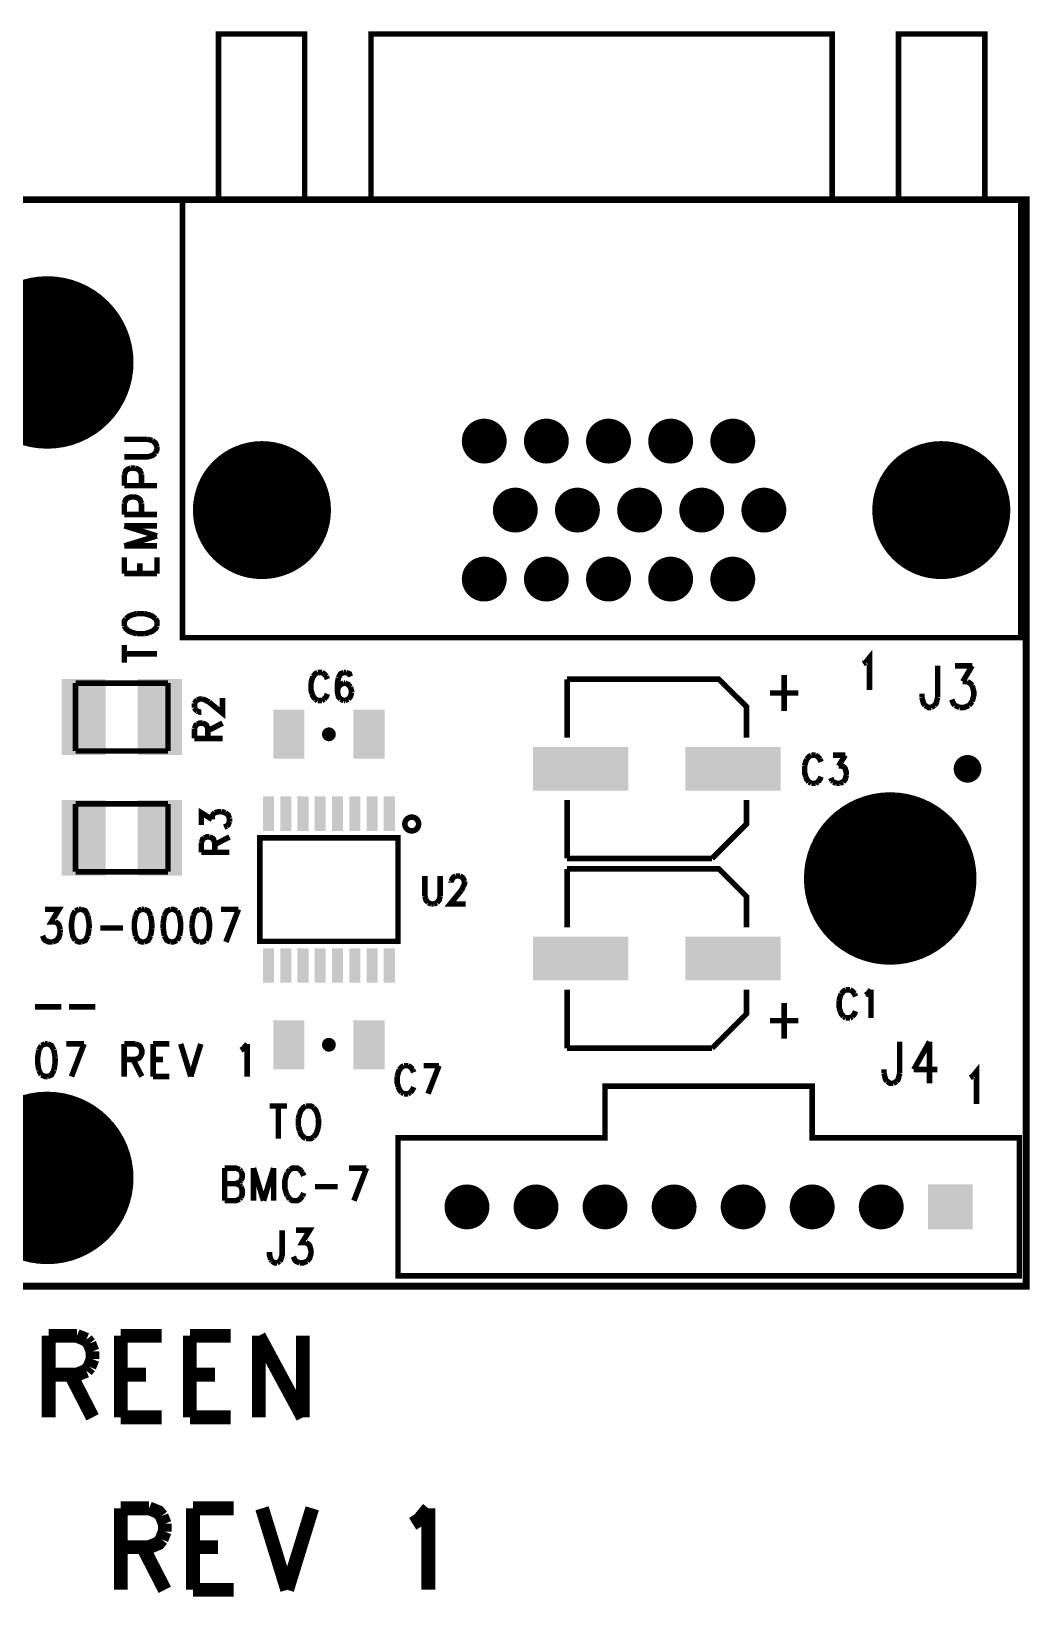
# Model space of a CAD drawing. Extents: x 8 to 10.84, y 7.55 to 9.82.
# Drawn here: x 9.394 to 10.84, y 7.55 to 9.819 of the extents above; entities that cross this region are included whole.
import ezdxf

# ---------------------------------------------------------------- set-up
doc = ezdxf.new("R2010")
doc.units = 0
doc.layers.get('0').update_dxf_attribs({"linetype": 'CONTINUOUS'})
doc.layers.add('ASSEMBLY_PHO', color=7, linetype='CONTINUOUS')

# ---------------------------------------------------------------- blocks, each defined once
blk = doc.blocks.new('ROUND_5')
at = {"const_width": 0.0325}
blk.add_lwpolyline([(-0.01625, 0, 1), (0.01625, 0, 1)], format="xyb", close=True, dxfattribs=at)
blk = doc.blocks.new('SQUARE_9')
blk.add_solid([(-0.0325, -0.0325), (-0.0325, 0.0325), (0.0325, -0.0325), (0.0325, 0.0325)])
blk = doc.blocks.new('ROUND_17')
at = {"const_width": 0.1}
blk.add_lwpolyline([(-0.05, 0, 1), (0.05, 0, 1)], format="xyb", close=True, dxfattribs=at)
blk = doc.blocks.new('ROUND_25')
at = {"const_width": 0.02}
blk.add_lwpolyline([(-0.01, 0, 1), (0.01, 0, 1)], format="xyb", close=True, dxfattribs=at)
blk = doc.blocks.new('RECTANGLE_65')
blk.add_solid([(-0.0225, -0.0355), (-0.0225, 0.0355), (0.0225, -0.0355), (0.0225, 0.0355)])
blk = doc.blocks.new('RECTANGLE_171')
blk.add_solid([(-0.032, -0.055), (-0.032, 0.055), (0.032, -0.055), (0.032, 0.055)])
blk = doc.blocks.new('ROUND_184')
at = {"const_width": 0.125}
blk.add_lwpolyline([(-0.0625, 0, 1), (0.0625, 0, 1)], format="xyb", close=True, dxfattribs=at)
blk = doc.blocks.new('RECTANGLE_199')
blk.add_solid([(-0.069, -0.0315), (-0.069, 0.0315), (0.069, -0.0315), (0.069, 0.0315)])
blk = doc.blocks.new('RECTANGLE_200')
blk.add_solid([(-0.008, -0.025), (-0.008, 0.025), (0.008, -0.025), (0.008, 0.025)])

msp = doc.modelspace()

# ---------------------------------------------------------------- linework, layer by layer
at = {"layer": 'ASSEMBLY_PHO'}
for points, const_width in [([(9.665, 9.575), (9.79, 9.575), (9.79, 9.815), (9.665, 9.815), (9.665, 9.575)], 0.008), ([(9.886, 9.575), (10.554, 9.575), (10.554, 9.815), (9.886, 9.815), (9.886, 9.575)], 0.008), ([(10.65, 9.575), (10.775, 9.575), (10.775, 9.815), (10.65, 9.815), (10.65, 9.575)], 0.008), ([(8, 8), (10.835, 8), (10.835, 9.575), (8, 9.575), (8, 8)], 0.01), ([(9.613, 8.94), (9.613, 9.575), (10.827, 9.575), (10.827, 8.94), (9.613, 8.94)], 0.008), ([(9.5625, 9.22763), (9.52875, 9.22763)], 0.008), ([(9.56925, 9.22581), (9.5625, 9.22763)], 0.008), ([(9.576, 9.21672), (9.57375, 9.22218), (9.56925, 9.22581)], 0.008), ([(9.57375, 9.20763), (9.576, 9.21309), (9.576, 9.21672)], 0.008), ([(9.52875, 9.20218), (9.5625, 9.20218), (9.56925, 9.204), (9.57375, 9.20763)], 0.008), ([(9.52875, 9.17672), (9.531, 9.18218), (9.53325, 9.184), (9.53775, 9.18581)], 0.008), ([(9.53775, 9.18581), (9.5445, 9.18581)], 0.008), ([(9.5445, 9.18581), (9.549, 9.184), (9.55125, 9.18218), (9.5535, 9.17672)], 0.008), ([(9.52875, 9.16036), (9.52875, 9.17672)], 0.008), ([(9.5535, 9.17672), (9.5535, 9.16036)], 0.008), ([(9.52875, 9.16036), (9.576, 9.16036)], 0.008), ([(9.52875, 9.1349), (9.531, 9.14036), (9.53325, 9.14218), (9.53775, 9.144), (9.5445, 9.144), (9.549, 9.14218), (9.55125, 9.14036), (9.5535, 9.1349)], 0.008), ([(9.52875, 9.11854), (9.52875, 9.1349)], 0.008), ([(9.52875, 9.11854), (9.576, 9.11854)], 0.008), ([(9.5535, 9.1349), (9.5535, 9.11854)], 0.008), ([(9.52875, 9.10218), (9.576, 9.08763)], 0.008), ([(9.52875, 9.10218), (9.576, 9.10218)], 0.008), ([(9.52875, 9.07309), (9.576, 9.08763)], 0.008), ([(9.52875, 9.07309), (9.576, 9.07309)], 0.008), ([(9.52875, 9.03309), (9.52875, 9.05672)], 0.008), ([(9.576, 9.03309), (9.576, 9.05672)], 0.008), ([(9.52875, 9.03309), (9.576, 9.03309)], 0.008), ([(9.55125, 9.03309), (9.55125, 9.04763)], 0.008), ([(9.531, 8.96763), (9.52875, 8.964), (9.52875, 8.95672)], 0.008), ([(9.54675, 8.9749), (9.54, 8.97309), (9.5355, 8.97127), (9.531, 8.96763)], 0.008), ([(9.558, 8.9749), (9.54675, 8.9749)], 0.008), ([(9.57375, 8.96763), (9.56925, 8.97127), (9.56475, 8.97309), (9.558, 8.9749)], 0.008), ([(9.576, 8.95672), (9.576, 8.964), (9.57375, 8.96763)], 0.008), ([(9.52875, 8.95672), (9.531, 8.95309), (9.5355, 8.94945), (9.54, 8.94763)], 0.008), ([(9.54, 8.94763), (9.54675, 8.94581)], 0.008), ([(9.54675, 8.94581), (9.558, 8.94581)], 0.008), ([(9.558, 8.94581), (9.56475, 8.94763)], 0.008), ([(9.56475, 8.94763), (9.56925, 8.94945), (9.57375, 8.95309), (9.576, 8.95672)], 0.008), ([(9.52875, 8.904), (9.52875, 8.92945)], 0.008), ([(9.52875, 8.91672), (9.576, 8.91672)], 0.008), ([(10.60263, 8.9045), (10.60809, 8.91125), (10.60809, 8.864)], 0.008), ([(10.599, 8.90225), (10.60263, 8.9045)], 0.008), ([(10.70672, 8.89937), (10.70672, 8.85337)], 0.008), ([(10.73172, 8.89937), (10.75672, 8.89937)], 0.008), ([(10.75672, 8.89937), (10.74309, 8.87637)], 0.008), ([(9.45807, 8.87421), (9.59192, 8.87421)], 0.008), ([(9.45807, 8.77578), (9.45807, 8.87421)], 0.008), ([(9.59192, 8.87421), (9.59192, 8.77578)], 0.008), ([(9.80218, 8.88387), (9.80059, 8.88), (9.799, 8.87418)], 0.008), ([(9.799, 8.87418), (9.799, 8.8645), (9.80059, 8.85868)], 0.008), ([(9.80854, 8.88968), (9.80536, 8.88775), (9.80218, 8.88387)], 0.008), ([(9.8149, 8.88968), (9.80854, 8.88968)], 0.008), ([(9.82127, 8.88387), (9.81809, 8.88775), (9.8149, 8.88968)], 0.008), ([(9.82286, 8.88), (9.82127, 8.88387)], 0.008), ([(9.83877, 8.88193), (9.83718, 8.87225), (9.83718, 8.86256), (9.83877, 8.85481), (9.84195, 8.85093)], 0.008), ([(9.83877, 8.86837), (9.83718, 8.86256)], 0.008), ([(9.84672, 8.88968), (9.84195, 8.88775), (9.83877, 8.88193)], 0.008), ([(9.84672, 8.87418), (9.84195, 8.87225), (9.83877, 8.86837)], 0.008), ([(9.8499, 8.88968), (9.84672, 8.88968)], 0.008), ([(9.84831, 8.87418), (9.84672, 8.87418)], 0.008), ([(9.85627, 8.86837), (9.85309, 8.87225), (9.84831, 8.87418)], 0.008), ([(9.85627, 8.88387), (9.85468, 8.88775), (9.8499, 8.88968)], 0.008), ([(9.85786, 8.86062), (9.85786, 8.86256), (9.85627, 8.86837)], 0.008), ([(10.17007, 8.795), (10.17007, 8.87992)], 0.008), ([(10.17007, 8.87992), (10.38992, 8.87992), (10.42992, 8.83992), (10.42992, 8.795)], 0.008), ([(10.48445, 8.88575), (10.48445, 8.834)], 0.008), ([(10.74309, 8.87637), (10.7499, 8.87637)], 0.008), ([(10.7499, 8.87637), (10.75445, 8.8735), (10.75672, 8.87062)], 0.008), ([(10.75672, 8.87062), (10.759, 8.862), (10.759, 8.85625), (10.75672, 8.84762)], 0.008), ([(9.63031, 8.8449), (9.63225, 8.84809), (9.63418, 8.84968)], 0.008), ([(9.63418, 8.84968), (9.63806, 8.85127), (9.64193, 8.85127)], 0.008), ([(9.64193, 8.85127), (9.64581, 8.84968), (9.65162, 8.8465)], 0.008), ([(9.65162, 8.8465), (9.671, 8.83059), (9.671, 8.85286)], 0.008), ([(9.80059, 8.85868), (9.80218, 8.85481), (9.80536, 8.85093)], 0.008), ([(9.80536, 8.85093), (9.80854, 8.849)], 0.008), ([(9.80854, 8.849), (9.8149, 8.849)], 0.008), ([(9.8149, 8.849), (9.81809, 8.85093)], 0.008), ([(9.81809, 8.85093), (9.82127, 8.85481), (9.82286, 8.85868)], 0.008), ([(9.84195, 8.85093), (9.84672, 8.849)], 0.008), ([(9.84672, 8.849), (9.84831, 8.849)], 0.008), ([(9.84831, 8.849), (9.85309, 8.85093)], 0.008), ([(9.85309, 8.85093), (9.85627, 8.85481), (9.85786, 8.86062)], 0.008), ([(10.464, 8.85987), (10.5049, 8.85987)], 0.008), ([(10.684, 8.85337), (10.684, 8.85912)], 0.008), ([(10.68854, 8.84187), (10.68627, 8.84475), (10.684, 8.85337)], 0.008), ([(10.70672, 8.85337), (10.70445, 8.84475), (10.70218, 8.84187)], 0.008), ([(10.73172, 8.84187), (10.72945, 8.84475), (10.72718, 8.8505)], 0.008), ([(10.75672, 8.84762), (10.75218, 8.84187)], 0.008), ([(9.63031, 8.83854), (9.63031, 8.8449)], 0.008), ([(9.63418, 8.83377), (9.63225, 8.83536), (9.63031, 8.83854)], 0.008), ([(9.64, 8.83218), (9.63806, 8.83218), (9.63418, 8.83377)], 0.008), ([(10.69763, 8.839), (10.69309, 8.839), (10.68854, 8.84187)], 0.008), ([(10.70218, 8.84187), (10.69763, 8.839)], 0.008), ([(10.73854, 8.839), (10.73172, 8.84187)], 0.008), ([(10.75218, 8.84187), (10.74536, 8.839), (10.73854, 8.839)], 0.008), ([(9.63031, 8.80831), (9.63225, 8.81309), (9.63418, 8.81468)], 0.008), ([(9.63031, 8.794), (9.63031, 8.80831)], 0.008), ([(9.63418, 8.81468), (9.63806, 8.81627), (9.64193, 8.81627)], 0.008), ([(9.64193, 8.81627), (9.64581, 8.81468), (9.64775, 8.81309), (9.64968, 8.80831)], 0.008), ([(9.64968, 8.80513), (9.671, 8.81627)], 0.008), ([(9.64968, 8.80831), (9.64968, 8.794)], 0.008), ([(9.63031, 8.794), (9.671, 8.794)], 0.008), ([(9.59192, 8.77578), (9.45807, 8.77578)], 0.008), ([(10.51718, 8.76387), (10.51559, 8.76), (10.514, 8.75418)], 0.008), ([(10.52354, 8.76968), (10.52036, 8.76775), (10.51718, 8.76387)], 0.008), ([(10.5299, 8.76968), (10.52354, 8.76968)], 0.008), ([(10.53627, 8.76387), (10.53309, 8.76775), (10.5299, 8.76968)], 0.008), ([(10.53786, 8.76), (10.53627, 8.76387)], 0.008), ([(10.55536, 8.76968), (10.57286, 8.76968)], 0.008), ([(10.57286, 8.76968), (10.56331, 8.75418)], 0.008), ([(10.514, 8.75418), (10.514, 8.7445), (10.51559, 8.73868)], 0.008), ([(10.51559, 8.73868), (10.51718, 8.73481), (10.52036, 8.73093)], 0.008), ([(10.53309, 8.73093), (10.53627, 8.73481), (10.53786, 8.73868)], 0.008), ([(10.55377, 8.73287), (10.55218, 8.73675)], 0.008), ([(10.55536, 8.73093), (10.55377, 8.73287)], 0.008), ([(10.56331, 8.75418), (10.56809, 8.75418)], 0.008), ([(10.56809, 8.75418), (10.57127, 8.75225), (10.57286, 8.75031), (10.57445, 8.7445), (10.57445, 8.74062)], 0.008), ([(10.57445, 8.74062), (10.57286, 8.73481), (10.56968, 8.73093)], 0.008), ([(10.52036, 8.73093), (10.52354, 8.729)], 0.008), ([(10.52354, 8.729), (10.5299, 8.729)], 0.008), ([(10.5299, 8.729), (10.53309, 8.73093)], 0.008), ([(10.56013, 8.729), (10.55536, 8.73093)], 0.008), ([(10.5649, 8.729), (10.56013, 8.729)], 0.008), ([(10.56968, 8.73093), (10.5649, 8.729)], 0.008), ([(9.45807, 8.69921), (9.59192, 8.69921)], 0.008), ([(9.45807, 8.60078), (9.45807, 8.69921)], 0.008), ([(9.59192, 8.69921), (9.59192, 8.60078)], 0.008), ([(9.64031, 8.66877), (9.64031, 8.68627), (9.65581, 8.67672)], 0.008), ([(9.65581, 8.67672), (9.65581, 8.6815), (9.65775, 8.68468), (9.65968, 8.68627)], 0.008), ([(9.65968, 8.68627), (9.6655, 8.68786), (9.66937, 8.68786)], 0.008), ([(9.66937, 8.68786), (9.67518, 8.68627)], 0.008), ([(9.67518, 8.68627), (9.67906, 8.68309), (9.681, 8.67831)], 0.008), ([(10.17007, 8.62007), (10.17007, 8.705)], 0.008), ([(10.42992, 8.705), (10.42992, 8.67), (10.38, 8.62007)], 0.008), ([(9.67712, 8.66718), (9.67325, 8.66559)], 0.008), ([(9.681, 8.67354), (9.67906, 8.66877), (9.67712, 8.66718)], 0.008), ([(9.681, 8.67831), (9.681, 8.67354)], 0.008), ([(9.64031, 8.64331), (9.64225, 8.64809), (9.64418, 8.64968)], 0.008), ([(9.64031, 8.629), (9.64031, 8.64331)], 0.008), ([(9.64418, 8.64968), (9.64806, 8.65127), (9.65193, 8.65127)], 0.008), ([(9.65193, 8.65127), (9.65581, 8.64968), (9.65775, 8.64809), (9.65968, 8.64331)], 0.008), ([(9.65968, 8.64013), (9.681, 8.65127)], 0.008), ([(9.65968, 8.64331), (9.65968, 8.629)], 0.008), ([(9.925, 8.65), (9.725, 8.65), (9.725, 8.5), (9.925, 8.5), (9.925, 8.65)], 0.008), ([(9.64031, 8.629), (9.681, 8.629)], 0.008), ([(10.38, 8.62007), (10.17007, 8.62007)], 0.008), ([(9.59192, 8.60078), (9.45807, 8.60078)], 0.008), ([(10.17007, 8.52), (10.17007, 8.60492)], 0.008), ([(10.17007, 8.60492), (10.38992, 8.60492), (10.42992, 8.56492), (10.42992, 8.52)], 0.008), ([(9.964, 8.59468), (9.964, 8.56562)], 0.008), ([(9.98627, 8.56562), (9.98627, 8.59468)], 0.008), ([(10.0165, 8.57337), (10.00059, 8.554), (10.02286, 8.554)], 0.008), ([(10.00218, 8.58693), (10.00377, 8.59081), (10.00536, 8.59275), (10.00854, 8.59468)], 0.008), ([(10.00218, 8.585), (10.00218, 8.58693)], 0.008), ([(10.00854, 8.59468), (10.0149, 8.59468)], 0.008), ([(10.0149, 8.59468), (10.01809, 8.59275), (10.01968, 8.59081), (10.02127, 8.58693)], 0.008), ([(10.01968, 8.57918), (10.0165, 8.57337)], 0.008), ([(10.02127, 8.58693), (10.02127, 8.58306), (10.01968, 8.57918)], 0.008), ([(9.964, 8.56562), (9.96559, 8.55981), (9.96877, 8.55593)], 0.008), ([(9.96877, 8.55593), (9.97354, 8.554)], 0.008), ([(9.97354, 8.554), (9.97672, 8.554)], 0.008), ([(9.97672, 8.554), (9.9815, 8.55593)], 0.008), ([(9.9815, 8.55593), (9.98468, 8.55981), (9.98627, 8.56562)], 0.008), ([(9.414, 8.54625), (9.434, 8.54625), (9.42309, 8.52825), (9.42854, 8.52825)], 0.008), ([(9.42854, 8.52825), (9.43218, 8.526), (9.434, 8.52375), (9.43581, 8.517)], 0.008), ([(9.45763, 8.544), (9.454, 8.53725), (9.45218, 8.526), (9.45218, 8.51925), (9.454, 8.508), (9.45763, 8.50125)], 0.008), ([(9.46309, 8.54625), (9.45763, 8.544)], 0.008), ([(9.46672, 8.54625), (9.46309, 8.54625)], 0.008), ([(9.47581, 8.53725), (9.47218, 8.544), (9.46672, 8.54625)], 0.008), ([(9.47763, 8.526), (9.47581, 8.53725)], 0.008), ([(9.5449, 8.53725), (9.54309, 8.526), (9.54309, 8.51925), (9.5449, 8.508)], 0.008), ([(9.54854, 8.544), (9.5449, 8.53725)], 0.008), ([(9.554, 8.54625), (9.54854, 8.544)], 0.008), ([(9.55763, 8.54625), (9.554, 8.54625)], 0.008), ([(9.56672, 8.53725), (9.56309, 8.544), (9.55763, 8.54625)], 0.008), ([(9.56854, 8.526), (9.56672, 8.53725)], 0.008), ([(9.58672, 8.53725), (9.5849, 8.526)], 0.008), ([(9.59581, 8.54625), (9.59036, 8.544), (9.58672, 8.53725)], 0.008), ([(9.6049, 8.544), (9.59945, 8.54625), (9.59581, 8.54625)], 0.008), ([(9.60854, 8.53725), (9.6049, 8.544)], 0.008), ([(9.60854, 8.508), (9.61036, 8.51925), (9.61036, 8.526), (9.60854, 8.53725)], 0.008), ([(9.62854, 8.53725), (9.62672, 8.526)], 0.008), ([(9.63763, 8.54625), (9.63218, 8.544), (9.62854, 8.53725)], 0.008), ([(9.64672, 8.544), (9.64127, 8.54625), (9.63763, 8.54625)], 0.008), ([(9.64672, 8.50125), (9.65036, 8.508), (9.65218, 8.51925), (9.65218, 8.526), (9.65036, 8.53725), (9.64672, 8.544)], 0.008), ([(9.66854, 8.54625), (9.694, 8.54625)], 0.008), ([(9.694, 8.54625), (9.67581, 8.499)], 0.008), ([(9.4249, 8.499), (9.41945, 8.499), (9.414, 8.50125), (9.41218, 8.5035), (9.41036, 8.508)], 0.008), ([(9.43581, 8.5125), (9.434, 8.50575), (9.43036, 8.50125), (9.4249, 8.499)], 0.008), ([(9.43581, 8.517), (9.43581, 8.5125)], 0.008), ([(9.46672, 8.499), (9.47218, 8.50125), (9.47581, 8.508)], 0.008), ([(9.47581, 8.508), (9.47763, 8.51925)], 0.008), ([(9.47763, 8.51925), (9.47763, 8.526)], 0.008), ([(9.494, 8.51925), (9.52672, 8.51925)], 0.008), ([(9.5449, 8.508), (9.54854, 8.50125)], 0.008), ([(9.55763, 8.499), (9.56309, 8.50125), (9.56672, 8.508)], 0.008), ([(9.56672, 8.508), (9.56854, 8.51925)], 0.008), ([(9.56854, 8.51925), (9.56854, 8.526)], 0.008), ([(9.5849, 8.526), (9.5849, 8.51925)], 0.008), ([(9.5849, 8.51925), (9.58672, 8.508)], 0.008), ([(9.58672, 8.508), (9.59036, 8.50125), (9.59581, 8.499)], 0.008), ([(9.6049, 8.50125), (9.60854, 8.508)], 0.008), ([(9.62672, 8.526), (9.62672, 8.51925)], 0.008), ([(9.62672, 8.51925), (9.62854, 8.508)], 0.008), ([(9.62854, 8.508), (9.63218, 8.50125), (9.63763, 8.499)], 0.008), ([(9.45763, 8.50125), (9.46309, 8.499), (9.46672, 8.499)], 0.008), ([(9.54854, 8.50125), (9.554, 8.499), (9.55763, 8.499)], 0.008), ([(9.59581, 8.499), (9.59945, 8.499), (9.6049, 8.50125)], 0.008), ([(9.63763, 8.499), (9.64127, 8.499), (9.64672, 8.50125)], 0.008), ([(10.17007, 8.34507), (10.17007, 8.43)], 0.008), ([(10.42992, 8.43), (10.42992, 8.395), (10.38, 8.34507)], 0.008), ([(10.56718, 8.42387), (10.56559, 8.42), (10.564, 8.41418)], 0.008), ([(10.564, 8.41418), (10.564, 8.4045), (10.56559, 8.39868)], 0.008), ([(10.57354, 8.42968), (10.57036, 8.42775), (10.56718, 8.42387)], 0.008), ([(10.5799, 8.42968), (10.57354, 8.42968)], 0.008), ([(10.58627, 8.42387), (10.58309, 8.42775), (10.5799, 8.42968)], 0.008), ([(10.58786, 8.42), (10.58627, 8.42387)], 0.008), ([(10.60218, 8.42193), (10.60536, 8.42387)], 0.008), ([(10.60536, 8.42387), (10.61013, 8.42968)], 0.008), ([(10.61013, 8.42968), (10.61013, 8.389)], 0.008), ([(9.39945, 8.405), (9.43763, 8.405)], 0.008), ([(9.44854, 8.405), (9.48672, 8.405)], 0.008), ([(10.48445, 8.41075), (10.48445, 8.359)], 0.008), ([(10.56559, 8.39868), (10.56718, 8.39481), (10.57036, 8.39093)], 0.008), ([(10.58309, 8.39093), (10.58627, 8.39481), (10.58786, 8.39868)], 0.008), ([(10.464, 8.38487), (10.5049, 8.38487)], 0.008), ([(10.57036, 8.39093), (10.57354, 8.389)], 0.008), ([(10.57354, 8.389), (10.5799, 8.389)], 0.008), ([(10.5799, 8.389), (10.58309, 8.39093)], 0.008), ([(9.40854, 8.349), (9.4049, 8.34225)], 0.008), ([(9.414, 8.35125), (9.40854, 8.349)], 0.008), ([(9.41763, 8.35125), (9.414, 8.35125)], 0.008), ([(9.42672, 8.34225), (9.42309, 8.349), (9.41763, 8.35125)], 0.008), ([(9.4449, 8.35125), (9.47036, 8.35125)], 0.008), ([(9.47036, 8.35125), (9.45218, 8.304)], 0.008), ([(9.52854, 8.35125), (9.52854, 8.304)], 0.008), ([(9.52854, 8.35125), (9.5449, 8.35125)], 0.008), ([(9.5449, 8.35125), (9.55036, 8.349), (9.55218, 8.34675), (9.554, 8.34225), (9.554, 8.33775), (9.55218, 8.33325), (9.55036, 8.331), (9.5449, 8.32875)], 0.008), ([(9.57036, 8.35125), (9.57036, 8.304)], 0.008), ([(9.57036, 8.35125), (9.594, 8.35125)], 0.008), ([(9.61036, 8.35125), (9.6249, 8.304)], 0.008), ([(9.63945, 8.35125), (9.6249, 8.304)], 0.008), ([(9.69763, 8.34225), (9.70127, 8.3445), (9.70672, 8.35125)], 0.008), ([(9.70672, 8.35125), (9.70672, 8.304)], 0.008), ([(10.65172, 8.35443), (10.65172, 8.30843)], 0.008), ([(10.6949, 8.35443), (10.67218, 8.31418)], 0.008), ([(10.6949, 8.35443), (10.6949, 8.29406)], 0.008), ([(9.4049, 8.34225), (9.40309, 8.331), (9.40309, 8.32425), (9.4049, 8.313)], 0.008), ([(9.42854, 8.331), (9.42672, 8.34225)], 0.008), ([(9.42672, 8.313), (9.42854, 8.32425)], 0.008), ([(9.42854, 8.32425), (9.42854, 8.331)], 0.008), ([(9.5449, 8.32875), (9.52854, 8.32875)], 0.008), ([(9.54127, 8.32875), (9.554, 8.304)], 0.008), ([(9.57036, 8.32875), (9.5849, 8.32875)], 0.008), ([(10.38, 8.34507), (10.17007, 8.34507)], 0.008), ([(9.4049, 8.313), (9.40854, 8.30625)], 0.008), ([(9.40854, 8.30625), (9.414, 8.304), (9.41763, 8.304)], 0.008), ([(9.41763, 8.304), (9.42309, 8.30625), (9.42672, 8.313)], 0.008), ([(9.57036, 8.304), (9.594, 8.304)], 0.008), ([(9.92718, 8.31387), (9.92559, 8.31), (9.924, 8.30418)], 0.008), ([(9.924, 8.30418), (9.924, 8.2945), (9.92559, 8.28868)], 0.008), ([(9.93354, 8.31968), (9.93036, 8.31775), (9.92718, 8.31387)], 0.008), ([(9.9399, 8.31968), (9.93354, 8.31968)], 0.008), ([(9.94627, 8.31387), (9.94309, 8.31775), (9.9399, 8.31968)], 0.008), ([(9.94786, 8.31), (9.94627, 8.31387)], 0.008), ([(9.96218, 8.31968), (9.98445, 8.31968)], 0.008), ([(9.98445, 8.31968), (9.96854, 8.279)], 0.008), ([(10.629, 8.30843), (10.629, 8.31418)], 0.008), ([(10.63354, 8.29693), (10.63127, 8.29981), (10.629, 8.30843)], 0.008), ([(10.65172, 8.30843), (10.64945, 8.29981), (10.64718, 8.29693)], 0.008), ([(10.67218, 8.31418), (10.70627, 8.31418)], 0.008), ([(10.754, 8.30225), (10.75763, 8.3045)], 0.008), ([(10.75763, 8.3045), (10.76309, 8.31125), (10.76309, 8.264)], 0.008), ([(9.925, 8.215), (10.225, 8.215), (10.225, 8.29), (10.525, 8.29), (10.525, 8.215), (10.825, 8.215), (10.825, 8.015), (9.925, 8.015), (9.925, 8.215)], 0.008), ([(9.92559, 8.28868), (9.92718, 8.28481), (9.93036, 8.28093)], 0.008), ([(9.93036, 8.28093), (9.93354, 8.279)], 0.008), ([(9.93354, 8.279), (9.9399, 8.279)], 0.008), ([(9.9399, 8.279), (9.94309, 8.28093)], 0.008), ([(9.94309, 8.28093), (9.94627, 8.28481), (9.94786, 8.28868)], 0.008), ([(10.64263, 8.29406), (10.63809, 8.29406), (10.63354, 8.29693)], 0.008), ([(10.64718, 8.29693), (10.64263, 8.29406)], 0.008), ([(9.739, 8.26125), (9.76445, 8.26125)], 0.008), ([(9.75172, 8.26125), (9.75172, 8.214)], 0.008), ([(9.79172, 8.26125), (9.78809, 8.259), (9.78445, 8.2545), (9.78263, 8.25)], 0.008), ([(9.80263, 8.259), (9.799, 8.26125), (9.79172, 8.26125)], 0.008), ([(9.8099, 8.24325), (9.80809, 8.25), (9.80627, 8.2545), (9.80263, 8.259)], 0.008), ([(9.78263, 8.25), (9.78081, 8.24325)], 0.008), ([(9.78081, 8.24325), (9.78081, 8.232)], 0.008), ([(9.8099, 8.232), (9.8099, 8.24325)], 0.008), ([(9.78081, 8.232), (9.78263, 8.22525)], 0.008), ([(9.78263, 8.22525), (9.78445, 8.22075), (9.78809, 8.21625), (9.79172, 8.214)], 0.008), ([(9.79172, 8.214), (9.799, 8.214), (9.80263, 8.21625)], 0.008), ([(9.80263, 8.21625), (9.80627, 8.22075), (9.80809, 8.22525), (9.8099, 8.232)], 0.008), ([(9.674, 8.17125), (9.674, 8.124)], 0.008), ([(9.674, 8.17125), (9.69036, 8.17125), (9.69581, 8.169)], 0.008), ([(9.69581, 8.169), (9.69763, 8.16675)], 0.008), ([(9.69763, 8.16675), (9.69945, 8.16225), (9.69945, 8.15775), (9.69763, 8.15325)], 0.008), ([(9.71581, 8.17125), (9.71581, 8.124)], 0.008), ([(9.71581, 8.17125), (9.73036, 8.124)], 0.008), ([(9.7449, 8.17125), (9.73036, 8.124)], 0.008), ([(9.7449, 8.17125), (9.7449, 8.124)], 0.008), ([(9.7649, 8.1645), (9.76309, 8.16), (9.76127, 8.15325), (9.76127, 8.142), (9.76309, 8.13525), (9.7649, 8.13075)], 0.008), ([(9.76854, 8.169), (9.7649, 8.1645)], 0.008), ([(9.78672, 8.1645), (9.78309, 8.169), (9.77945, 8.17125), (9.77218, 8.17125), (9.76854, 8.169)], 0.008), ([(9.78854, 8.16), (9.78672, 8.1645)], 0.008), ([(9.854, 8.17125), (9.87945, 8.17125)], 0.008), ([(9.87945, 8.17125), (9.86127, 8.124)], 0.008), ([(9.674, 8.14875), (9.69036, 8.14875), (9.69581, 8.1465)], 0.008), ([(9.69581, 8.151), (9.69036, 8.14875)], 0.008), ([(9.69763, 8.15325), (9.69581, 8.151)], 0.008), ([(9.69581, 8.1465), (9.69763, 8.14425)], 0.008), ([(9.69763, 8.14425), (9.69945, 8.13975), (9.69945, 8.133), (9.69763, 8.1285)], 0.008), ([(9.8049, 8.14425), (9.83763, 8.14425)], 0.008), ([(9.69581, 8.12625), (9.69036, 8.124), (9.674, 8.124)], 0.008), ([(9.69763, 8.1285), (9.69581, 8.12625)], 0.008), ([(9.7649, 8.13075), (9.76854, 8.12625)], 0.008), ([(9.76854, 8.12625), (9.77218, 8.124), (9.77945, 8.124), (9.78309, 8.12625), (9.78672, 8.13075)], 0.008), ([(9.78672, 8.13075), (9.78854, 8.13525)], 0.008), ([(9.75718, 8.08125), (9.75718, 8.04525), (9.75536, 8.0385), (9.75354, 8.03625)], 0.008), ([(9.77718, 8.08125), (9.79718, 8.08125), (9.78627, 8.06325), (9.79172, 8.06325)], 0.008), ([(9.79172, 8.06325), (9.79536, 8.061), (9.79718, 8.05875), (9.799, 8.052), (9.799, 8.0475), (9.79718, 8.04075), (9.79354, 8.03625)], 0.008), ([(9.74081, 8.0385), (9.739, 8.04525), (9.739, 8.04975)], 0.008), ([(9.74263, 8.03625), (9.74081, 8.0385)], 0.008), ([(9.7499, 8.034), (9.74627, 8.034), (9.74263, 8.03625)], 0.008), ([(9.75354, 8.03625), (9.7499, 8.034)], 0.008), ([(9.78263, 8.034), (9.77718, 8.03625), (9.77536, 8.0385), (9.77354, 8.043)], 0.008), ([(9.79354, 8.03625), (9.78809, 8.034), (9.78263, 8.034)], 0.008), ([(9.41909, 7.92812), (9.41909, 7.81)], 0.02), ([(9.41909, 7.92812), (9.46, 7.92812)], 0.02), ([(9.46, 7.92812), (9.47363, 7.9225)], 0.02), ([(9.47363, 7.9225), (9.47818, 7.91687)], 0.02), ([(9.47818, 7.91687), (9.48272, 7.90562)], 0.02), ([(9.52363, 7.92812), (9.52363, 7.81)], 0.02), ([(9.52363, 7.92812), (9.58272, 7.92812)], 0.02), ([(9.62363, 7.92812), (9.62363, 7.81)], 0.02), ([(9.62363, 7.92812), (9.68272, 7.92812)], 0.02), ([(9.72363, 7.92812), (9.72363, 7.81)], 0.02), ([(9.72363, 7.92812), (9.78727, 7.81)], 0.02), ([(9.78727, 7.92812), (9.78727, 7.81)], 0.02), ([(9.48272, 7.89437), (9.47818, 7.88312)], 0.02), ([(9.48272, 7.90562), (9.48272, 7.89437)], 0.02), ([(9.46, 7.87187), (9.41909, 7.87187)], 0.02), ([(9.4509, 7.87187), (9.48272, 7.81)], 0.02), ([(9.47363, 7.8775), (9.46, 7.87187)], 0.02), ([(9.47818, 7.88312), (9.47363, 7.8775)], 0.02), ([(9.52363, 7.87187), (9.56, 7.87187)], 0.02), ([(9.62363, 7.87187), (9.66, 7.87187)], 0.02), ([(9.52363, 7.81), (9.58272, 7.81)], 0.02), ([(9.62363, 7.81), (9.68272, 7.81)], 0.02), ([(9.52363, 7.67812), (9.52363, 7.56)], 0.02), ([(9.52363, 7.67812), (9.56454, 7.67812)], 0.02), ([(9.56454, 7.67812), (9.57818, 7.6725), (9.58272, 7.66687)], 0.02), ([(9.58272, 7.66687), (9.58727, 7.65562)], 0.02), ([(9.62818, 7.67812), (9.62818, 7.56)], 0.02), ([(9.62818, 7.67812), (9.68727, 7.67812)], 0.02), ([(9.72818, 7.67812), (9.76454, 7.56)], 0.02), ([(9.8009, 7.67812), (9.76454, 7.56)], 0.02), ([(9.94636, 7.65562), (9.95545, 7.66125), (9.96909, 7.67812)], 0.02), ([(9.96909, 7.67812), (9.96909, 7.56)], 0.02), ([(9.58727, 7.64437), (9.58272, 7.63312)], 0.02), ([(9.58727, 7.65562), (9.58727, 7.64437)], 0.02), ([(9.56454, 7.62187), (9.52363, 7.62187)], 0.02), ([(9.55545, 7.62187), (9.58727, 7.56)], 0.02), ([(9.58272, 7.63312), (9.57818, 7.6275), (9.56454, 7.62187)], 0.02), ([(9.62818, 7.62187), (9.66454, 7.62187)], 0.02), ([(9.62818, 7.56), (9.68727, 7.56)], 0.02)]:
    msp.add_lwpolyline(points, dxfattribs=dict(at, const_width=const_width))
for points, const_width in [([(9.82, 8.8, 1), (9.83, 8.8, 1)], 0.01), ([(9.935, 8.67, 1), (9.955, 8.67, 1)], 0.008), ([(9.82, 8.35, 1), (9.83, 8.35, 1)], 0.01)]:
    msp.add_lwpolyline(points, format="xyb", close=True, dxfattribs=dict(at, const_width=const_width))

# ---------------------------------------------------------------- block references
for name, p in [('ROUND_184', (9.417, 9.339)), ('ROUND_5', (10.05, 9.225)), ('ROUND_5', (10.14, 9.225)), ('ROUND_5', (10.23, 9.225)), ('ROUND_5', (10.32, 9.225)), ('ROUND_5', (10.41, 9.225)), ('ROUND_17', (9.728, 9.125)), ('ROUND_17', (10.712, 9.125)), ('ROUND_5', (10.095, 9.125)), ('ROUND_5', (10.185, 9.125)), ('ROUND_5', (10.275, 9.125)), ('ROUND_5', (10.365, 9.125)), ('ROUND_5', (10.455, 9.125)), ('ROUND_5', (10.05, 9.025)), ('ROUND_5', (10.14, 9.025)), ('ROUND_5', (10.23, 9.025)), ('ROUND_5', (10.32, 9.025)), ('ROUND_5', (10.41, 9.025)), ('RECTANGLE_171', (9.46988, 8.825)), ('RECTANGLE_171', (9.58011, 8.825)), ('RECTANGLE_65', (9.76692, 8.8)), ('RECTANGLE_65', (9.88307, 8.8)), ('RECTANGLE_199', (10.18976, 8.75)), ('RECTANGLE_199', (10.41023, 8.75)), ('ROUND_25', (10.75, 8.75)), ('ROUND_184', (10.638, 8.591)), ('RECTANGLE_171', (9.46988, 8.65)), ('RECTANGLE_171', (9.58011, 8.65)), ('RECTANGLE_200', (9.7375, 8.685)), ('RECTANGLE_200', (9.7625, 8.685)), ('RECTANGLE_200', (9.7875, 8.685)), ('RECTANGLE_200', (9.8125, 8.685)), ('RECTANGLE_200', (9.8375, 8.685)), ('RECTANGLE_200', (9.8625, 8.685)), ('RECTANGLE_200', (9.8875, 8.685)), ('RECTANGLE_200', (9.9125, 8.685)), ('RECTANGLE_200', (9.7375, 8.465)), ('RECTANGLE_200', (9.7625, 8.465)), ('RECTANGLE_200', (9.7875, 8.465)), ('RECTANGLE_200', (9.8125, 8.465)), ('RECTANGLE_200', (9.8375, 8.465)), ('RECTANGLE_200', (9.8625, 8.465)), ('RECTANGLE_200', (9.8875, 8.465)), ('RECTANGLE_200', (9.9125, 8.465)), ('RECTANGLE_199', (10.18976, 8.475)), ('RECTANGLE_199', (10.41023, 8.475)), ('RECTANGLE_65', (9.76692, 8.35)), ('RECTANGLE_65', (9.88307, 8.35)), ('ROUND_184', (9.417, 8.157)), ('ROUND_5', (10.025, 8.115)), ('ROUND_5', (10.125, 8.115)), ('ROUND_5', (10.225, 8.115)), ('ROUND_5', (10.325, 8.115)), ('ROUND_5', (10.425, 8.115)), ('ROUND_5', (10.525, 8.115)), ('ROUND_5', (10.625, 8.115)), ('SQUARE_9', (10.725, 8.115))]:
    msp.add_blockref(name, p, dxfattribs=at)

doc.saveas('drawing.dxf')
